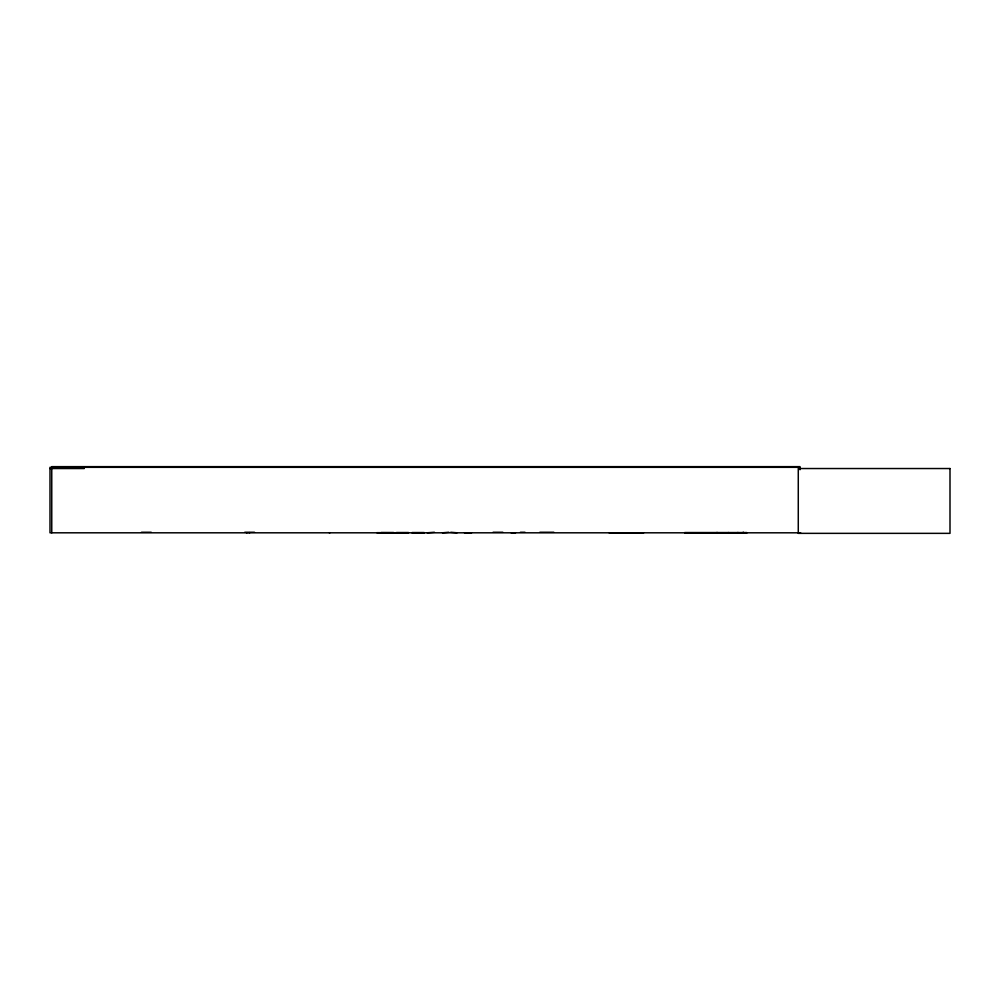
<?xml version="1.0" encoding="UTF-8"?>
<svg xmlns="http://www.w3.org/2000/svg" width="1000" height="1000" viewBox="0 0 1000 1000"><rect width="100%" height="100%" fill="white"/><g stroke="black" fill="none" stroke-linecap="round" stroke-linejoin="round"><path stroke-width="1.5" d="M408.55 532.775L376.8 532.675M609.075 532.788L643.713 532.788M427.188 532.788L434.4 532.263M442.562 532.788L448.8 532.263M511.125 532.788L515.6 532.737M329.25 532.75L329.988 532.725M716.612 532.55L717.738 532.638M718.637 532.762L720.375 532.788M716.425 532.788L717.588 532.762M726.162 532.775L724.925 532.762L725.7 532.788M728.8 532.575L727.8 532.762L728.962 532.788M734.412 532.788L735.1 532.788M737.5 532.575L738.188 532.575M746.975 532.8L684.688 532.775M745.863 532.788L746.287 532.8M246.513 532.788L247.175 532.737M249.85 532.675L249.037 532.737M798.275 467.325L50 467.325L50 532.812L800.65 532.812M50 468.537L84.3 468.537M381.112 532.55L393.625 532.55M396.413 532.55L408.562 532.537M412.038 532.55L424.188 532.55M684.675 532.55L746.787 532.575M412.038 532.775L424.175 532.775M457.038 532.788L450.775 532.263M471.587 532.788L464.475 532.737M800.037 469.725L800.037 466.65L51.762 466.65L51.762 532.812M553.825 532.263L539.888 532.263M524.975 532.263L520.413 532.263M502.812 532.263L493.088 532.263M254.5 532.263L244.788 532.263M151.2 532.263L141.475 532.263M743.188 532.375L743.65 532.812L743.188 532.375M743.875 532.375L743.875 532.375M950 468.537L798.275 468.537L798.275 533.35L950 533.35L950 468.537"/></g></svg>
